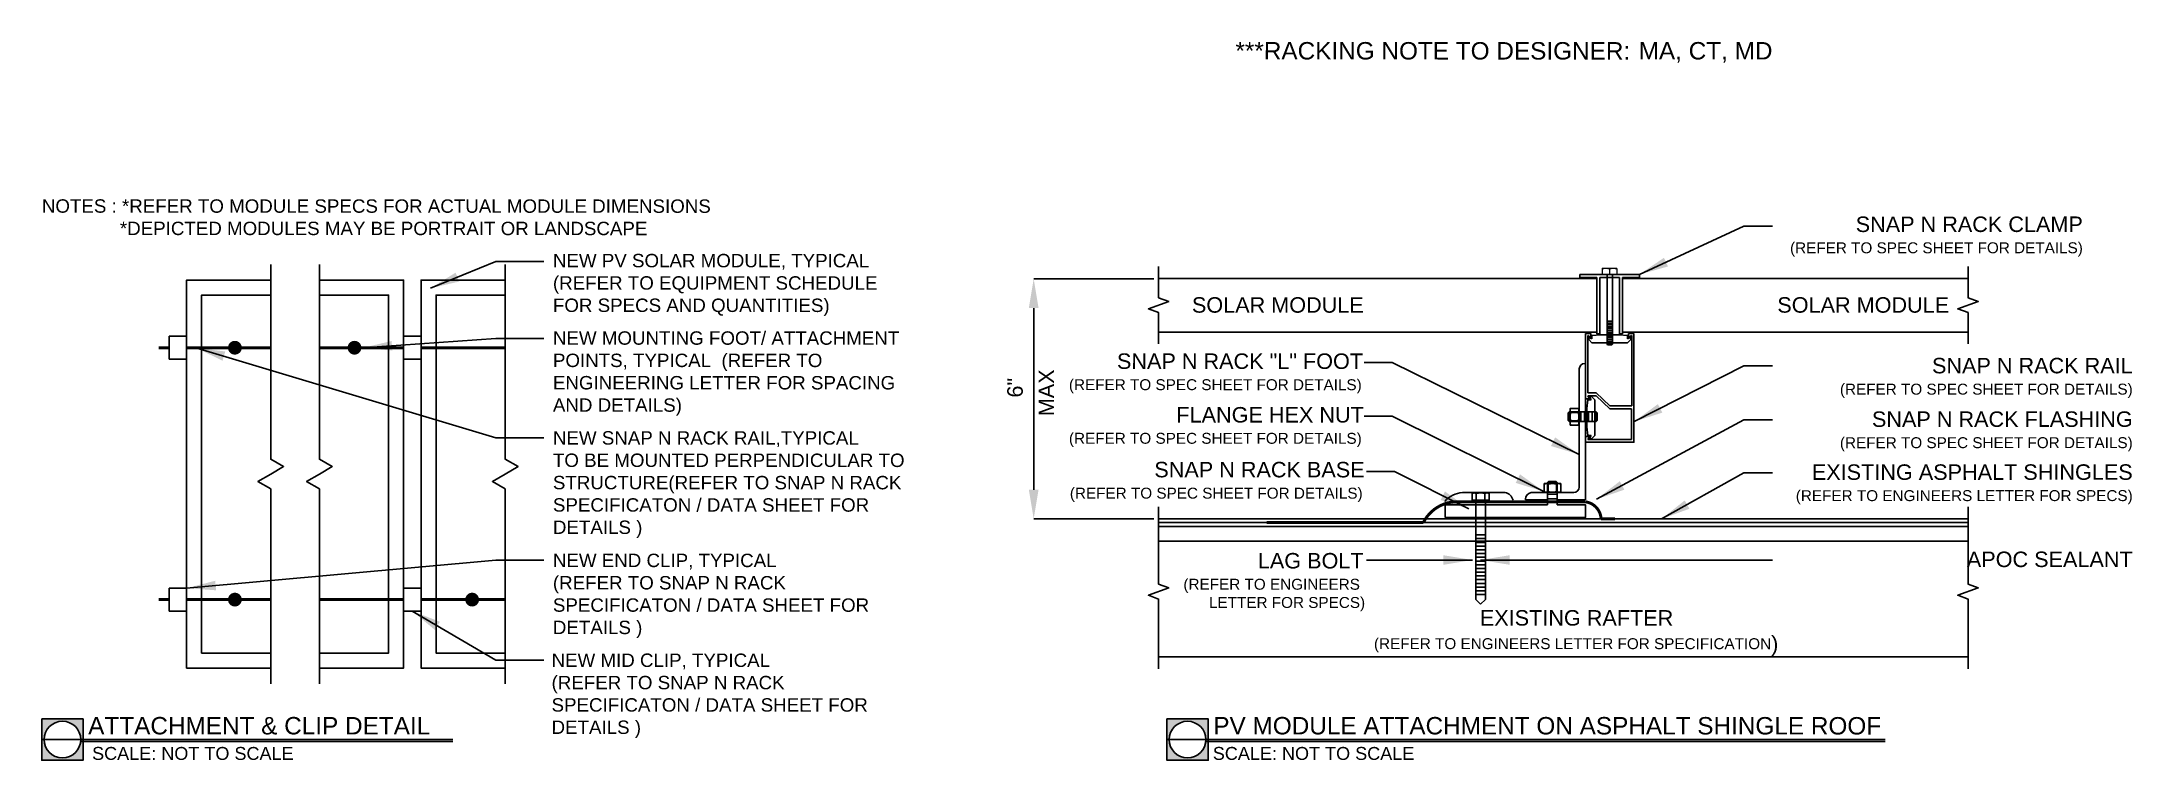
# Model space of a CAD drawing. Header units: feet. Extents: x 2180 to 2778, y 2730 to 2935.
import ezdxf

# ---------------------------------------------------------------- set-up
doc = ezdxf.new("R2010")
doc.units = ezdxf.units.FT
doc.header["$MEASUREMENT"] = 0
doc.linetypes.add('HIDDEN', pattern=[0.375, 0.25, -0.125])
doc.styles.add('PAPER SPACE TXT', font='technic_.ttf', dxfattribs={"height": 0.125})
doc.styles.add('TITLE BBLOCK TEXT', font='ARIALUNI.TTF')
doc.dimstyles.new('PAPER SPACE', dxfattribs={"dimscale": 0, "dimtxt": 0.125, "dimasz": 0.125, "dimexe": 0, "dimexo": 0.020508, "dimgap": 0.041992, "dimtad": 1, "dimdec": 4, "dimzin": 3, "dimdsep": 46, "dimlunit": 4, "dimtxsty": 'PAPER SPACE TXT', "dimcen": 0.125, "dimclrd": 1, "dimclre": 1, "dimclrt": 7, "dimadec": 0, "dimazin": 0, "dimtfac": 1, "dimtdec": 4, "dimtofl": 0, "dimtmove": 2, "dimatfit": 3, "dimfxl": 1, "dimfrac": 2, "dimtolj": 1, "dimtzin": 0, "dimarcsym": 1})

msp = doc.modelspace()

# ---------------------------------------------------------------- hatches: boundary and pattern name
h = msp.add_hatch(color=6)
h.dxf.hatch_style = 1
h.paths.add_polyline_path([(2192.26, 2741.62), (2180.48, 2741.62), (2180.48, 2729.83), (2192.26, 2729.83)])
h.paths.add_polyline_path([(2191.6, 2735.73, -1), (2181.14, 2735.73, -1)], flags=16)
h = msp.add_hatch(color=6)
h.dxf.hatch_style = 1
h.paths.add_polyline_path([(2513.72, 2741.62), (2501.93, 2741.62), (2501.93, 2729.83), (2513.72, 2729.83)])
h.paths.add_polyline_path([(2513.06, 2735.73, -1), (2502.59, 2735.73, -1)], flags=16)

# ---------------------------------------------------------------- linework, layer by layer
at = {"color": 1}
for p, q in [((2498.18, 2867.36), (2463.87, 2867.36)), ((2463.87, 2807.12), (2463.87, 2859.03)), ((2629.2, 2855.29), (2627.7, 2855.29)), ((2629.2, 2854.76), (2627.7, 2854.76)), ((2629.2, 2854.22), (2627.7, 2854.22)), ((2629.2, 2853.69), (2627.7, 2853.69)), ((2629.2, 2853.16), (2627.7, 2853.16)), ((2629.2, 2852.63), (2627.7, 2852.63)), ((2629.2, 2852.09), (2627.7, 2852.09)), ((2629.2, 2851.56), (2627.7, 2851.56)), ((2629.2, 2851.03), (2627.7, 2851.03)), ((2629.2, 2850.5), (2627.7, 2850.5)), ((2629.2, 2849.97), (2627.7, 2849.97)), ((2629.2, 2849.43), (2627.7, 2849.43)), ((2629.2, 2848.9), (2627.7, 2848.9)), ((2621.53, 2843.2), (2621.3, 2843.2)), ((2621.53, 2804.23), (2621.53, 2843.2)), ((2629.06, 2848.48), (2627.84, 2848.48)), ((2619.74, 2841.64), (2619.74, 2807.87)), ((2616.89, 2829.37), (2616.61, 2829.1)), ((2616.61, 2829.1), (2616.61, 2826.88)), ((2616.89, 2826.61), (2616.61, 2826.88)), ((2617.15, 2829.37), (2616.89, 2829.37)), ((2616.89, 2826.61), (2616.89, 2829.37)), ((2616.89, 2826.61), (2617.15, 2826.61)), ((2617.15, 2830.38), (2617.15, 2825.59)), ((2617.15, 2829.78), (2617.15, 2829.79)), ((2621.53, 2829.37), (2617.15, 2829.37)), ((2617.15, 2826.61), (2621.53, 2826.61)), ((2617.15, 2826.19), (2617.15, 2826.2)), ((2617.31, 2829.19), (2619.46, 2829.19)), ((2617.31, 2826.79), (2619.46, 2826.79)), ((2619.63, 2830.38), (2619.63, 2825.59)), ((2620.21, 2826.58), (2620.21, 2829.37)), ((2621.27, 2826.58), (2621.27, 2829.37)), ((2624.59, 2829.37), (2621.53, 2829.37)), ((2621.53, 2826.61), (2624.59, 2826.61)), ((2622.34, 2826.58), (2622.34, 2829.37)), ((2623.4, 2826.58), (2623.4, 2829.37)), ((2624.47, 2826.58), (2624.47, 2829.37)), ((2624.59, 2829.37), (2624.87, 2829.1)), ((2624.59, 2826.61), (2624.87, 2826.88)), ((2624.87, 2829.1), (2624.87, 2826.88)), ((2614.48, 2808.89), (2609.69, 2808.89)), ((2610.29, 2808.89), (2610.3, 2808.89)), ((2610.68, 2802.77), (2610.68, 2808.89)), ((2610.69, 2809.16), (2610.97, 2809.44)), ((2610.69, 2809.16), (2610.69, 2808.9)), ((2610.69, 2809.16), (2613.46, 2809.16)), ((2610.89, 2808.73), (2610.89, 2806.58)), ((2613.18, 2809.44), (2610.97, 2809.44)), ((2613.46, 2809.16), (2613.18, 2809.44)), ((2613.29, 2808.73), (2613.29, 2806.58)), ((2613.46, 2808.9), (2613.46, 2809.16)), ((2613.47, 2808.89), (2613.47, 2802.77)), ((2613.88, 2808.89), (2613.88, 2808.89)), ((2598.57, 2806.31), (2586.35, 2806.31)), ((2589.73, 2806.21), (2593.36, 2806.21)), ((2590.15, 2796.01), (2590.15, 2804.18)), ((2590.33, 2806.02), (2590.33, 2804.18)), ((2592.76, 2806.02), (2592.76, 2804.18)), ((2592.94, 2804.18), (2592.94, 2796.01)), ((2610.68, 2806.31), (2605.97, 2806.31)), ((2614.48, 2806.42), (2609.69, 2806.42)), ((2610.68, 2805.89), (2613.47, 2805.89)), ((2610.68, 2804.52), (2613.47, 2804.52)), ((2610.68, 2803.45), (2613.47, 2803.45)), ((2618.18, 2806.31), (2613.47, 2806.31)), ((2498.18, 2798.79), (2463.87, 2798.79)), ((2499.55, 2797.73), (2730.82, 2797.73)), ((2590.15, 2775.78), (2590.15, 2796.01)), ((2592.94, 2796.01), (2592.94, 2775.78)), ((2592.94, 2794.2), (2590.15, 2794.2)), ((2592.94, 2793.14), (2590.15, 2793.14)), ((2592.94, 2792.07), (2590.15, 2792.07)), ((2592.94, 2791.01), (2590.15, 2791.01)), ((2592.94, 2789.95), (2590.15, 2789.95)), ((2592.94, 2788.88), (2590.15, 2788.88)), ((2592.94, 2787.82), (2590.15, 2787.82)), ((2592.94, 2786.75), (2590.15, 2786.75)), ((2592.94, 2785.69), (2590.15, 2785.69)), ((2592.94, 2784.62), (2590.15, 2784.62)), ((2592.94, 2783.56), (2590.15, 2783.56)), ((2592.94, 2782.5), (2590.15, 2782.5)), ((2592.94, 2781.43), (2590.15, 2781.43)), ((2592.94, 2780.37), (2590.15, 2780.37)), ((2592.94, 2779.3), (2590.15, 2779.3)), ((2592.94, 2778.24), (2590.15, 2778.24)), ((2592.94, 2777.17), (2590.15, 2777.17)), ((2590.15, 2775.78), (2591.54, 2774.38)), ((2592.94, 2775.78), (2591.54, 2774.38)), ((2499.55, 2759.33), (2730.82, 2759.33))]:
    msp.add_line(p, q, dxfattribs=at)
at = {"color": 6}
for p, q in [((2499.55, 2867.52), (2624.79, 2867.52)), ((2632.11, 2867.52), (2730.82, 2867.52)), ((2499.55, 2852.19), (2624.79, 2852.19)), ((2632.11, 2852.19), (2730.82, 2852.19)), ((2499.55, 2798.79), (2730.82, 2798.79)), ((2499.55, 2796.66), (2730.82, 2796.66)), ((2499.55, 2792.4), (2730.82, 2792.4)), ((2180.48, 2735.73), (2297.91, 2735.73)), ((2501.93, 2735.73), (2707.12, 2735.73))]:
    msp.add_line(p, q, dxfattribs=at)
for p, q in [((2619.93, 2868.65), (2636.96, 2868.65)), ((2624.79, 2867.8), (2624.79, 2851.68)), ((2632.11, 2867.8), (2632.11, 2851.68)), ((2622.16, 2851.2), (2622.16, 2834.78)), ((2623.08, 2850.64), (2622.16, 2851.2)), ((2622.44, 2850.7), (2623.33, 2850.21)), ((2623.08, 2851.8), (2623.08, 2850.64)), ((2623.33, 2850.21), (2623.33, 2851.16)), ((2633.57, 2850.21), (2633.57, 2851.16)), ((2634.45, 2850.7), (2633.57, 2850.21)), ((2633.81, 2850.68), (2633.81, 2851.8)), ((2634.74, 2851.19), (2633.81, 2850.68)), ((2634.74, 2851.19), (2634.74, 2831.05)), ((2622.65, 2833.08), (2621.53, 2833.08)), ((2624.62, 2834.78), (2622.16, 2834.78)), ((2624.62, 2833.97), (2622.16, 2833.97)), ((2622.16, 2833.97), (2622.65, 2833.08)), ((2623.12, 2832.84), (2622.17, 2832.84)), ((2622.63, 2833.72), (2623.12, 2832.84)), ((2628.5, 2831.05), (2624.62, 2834.78)), ((2628.5, 2830.24), (2624.62, 2833.97)), ((2634.69, 2821.49), (2634.69, 2830.24)), ((2621.53, 2822.35), (2622.68, 2822.35)), ((2622.68, 2822.35), (2622.16, 2821.49)), ((2622.16, 2821.49), (2634.69, 2821.49)), ((2623.12, 2822.6), (2622.17, 2822.6)), ((2622.63, 2821.71), (2623.12, 2822.6)), ((2604.41, 2804.45), (2604.41, 2804.23)), ((2604.41, 2804.23), (2610.68, 2804.23)), ((2613.47, 2804.23), (2621.53, 2804.23))]:
    msp.add_line(p, q)
at = {"color": 7, "linetype": 'Continuous', "lineweight": 15}
for p, q in [((2626.3, 2870.25), (2627.34, 2870.44)), ((2626.3, 2870.44), (2627.34, 2870.44)), ((2626.3, 2870.25), (2626.3, 2868.65)), ((2627.34, 2870.44), (2629.42, 2870.44)), ((2628.38, 2870.25), (2629.42, 2870.44)), ((2628.38, 2870.25), (2628.38, 2868.65)), ((2629.42, 2870.44), (2630.46, 2870.44)), ((2630.46, 2870.25), (2630.46, 2868.65))]:
    msp.add_line(p, q, dxfattribs=at)
at = {"lineweight": 15}
msp.add_line((2626.3, 2868.65), (2630.46, 2868.65), dxfattribs=at)
at = {"color": 1, "linetype": 'Continuous'}
for p, q in [((2216.83, 2850.98), (2216.83, 2844.43)), ((2221.84, 2850.98), (2216.83, 2850.98)), ((2221.84, 2844.43), (2221.84, 2850.98)), ((2283.82, 2850.98), (2283.83, 2844.43)), ((2288.83, 2850.98), (2283.82, 2850.98)), ((2288.83, 2844.43), (2288.83, 2850.98)), ((2216.83, 2844.43), (2221.84, 2844.43)), ((2283.83, 2844.43), (2288.83, 2844.43)), ((2216.83, 2778.99), (2216.83, 2772.45)), ((2221.84, 2778.99), (2216.83, 2778.99)), ((2221.84, 2772.45), (2221.84, 2778.99)), ((2283.82, 2778.99), (2283.83, 2772.45)), ((2288.83, 2778.99), (2283.82, 2778.99)), ((2288.83, 2772.45), (2288.83, 2778.99)), ((2216.83, 2772.45), (2221.84, 2772.45)), ((2283.83, 2772.45), (2288.83, 2772.45))]:
    msp.add_line(p, q, dxfattribs=at)
at = {"color": 251, "linetype": 'Continuous'}
for p, q in [((2191.6, 2735.14), (2297.91, 2735.14)), ((2513.06, 2735.14), (2707.12, 2735.14))]:
    msp.add_line(p, q, dxfattribs=at)
at = {"color": 7, "linetype": 'Continuous', "flags": 128}
for points in [[(2245.89, 2756.17), (2221.84, 2756.17), (2221.84, 2867.03), (2245.89, 2867.03)], [(2259.78, 2867.03), (2283.83, 2867.03), (2283.83, 2756.17), (2259.78, 2756.17)], [(2312.88, 2867.03), (2288.83, 2867.03), (2288.83, 2756.17), (2312.88, 2756.17)], [(2499.55, 2848.77), (2499.55, 2857.73), (2496.63, 2858.79), (2502.47, 2860.92), (2499.55, 2861.98), (2499.55, 2870.94)], [(2730.82, 2848.77), (2730.82, 2857.73), (2727.9, 2858.79), (2733.74, 2860.92), (2730.82, 2861.98), (2730.82, 2870.94)], [(2499.55, 2755.91), (2499.55, 2775.88), (2496.63, 2776.95), (2502.47, 2779.07), (2499.55, 2780.14), (2499.55, 2802.21)], [(2730.82, 2755.91), (2730.82, 2775.88), (2727.9, 2776.95), (2733.74, 2779.07), (2730.82, 2780.14), (2730.82, 2802.21)]]:
    msp.add_lwpolyline(points, dxfattribs=at)
at = {"color": 3, "flags": 128}
for points in [[(2245.89, 2751.7), (2245.89, 2807.36), (2242.22, 2809.48), (2245.89, 2811.6), (2249.56, 2813.72), (2245.89, 2815.84), (2245.89, 2871.5)], [(2259.78, 2751.7), (2259.78, 2807.36), (2256.11, 2809.48), (2259.78, 2811.6), (2263.45, 2813.72), (2259.78, 2815.84), (2259.78, 2871.5)], [(2312.88, 2751.7), (2312.88, 2807.36), (2309.21, 2809.48), (2312.88, 2811.6), (2316.55, 2813.72), (2312.88, 2815.84), (2312.88, 2871.5)]]:
    msp.add_lwpolyline(points, dxfattribs=at)
at = {"flags": 128}
for points in [[(2624.79, 2867.8), (2619.93, 2867.8), (2619.93, 2868.65)], [(2625.64, 2867.8), (2625.64, 2851.68), (2624.79, 2851.68)], [(2625.64, 2867.8), (2631.26, 2867.8)], [(2631.26, 2867.8), (2631.26, 2851.68), (2632.11, 2851.68)], [(2632.11, 2867.8), (2636.96, 2867.8), (2636.96, 2868.65)], [(2622.44, 2850.7), (2622.44, 2850.09), (2623.33, 2849.09)], [(2623.33, 2851.16), (2625.78, 2851.38)], [(2633.57, 2849.09), (2623.33, 2849.09)], [(2631.11, 2851.38), (2625.78, 2851.38)], [(2633.57, 2851.16), (2631.11, 2851.38)], [(2634.45, 2850.7), (2634.45, 2850.09), (2633.57, 2849.09)], [(2622.17, 2832.84), (2621.95, 2830.38)], [(2622.63, 2833.72), (2623.23, 2833.72), (2624.23, 2832.84)], [(2624.23, 2832.84), (2624.23, 2822.6)], [(2634.74, 2831.05), (2628.5, 2831.05)], [(2621.95, 2830.38), (2621.95, 2825.05)], [(2622.17, 2822.6), (2621.95, 2825.05)], [(2634.69, 2830.24), (2628.5, 2830.24)], [(2622.63, 2821.71), (2623.23, 2821.71), (2624.23, 2822.6)]]:
    msp.add_lwpolyline(points, dxfattribs=at)
at = {"color": 1, "flags": 128}
for points in [[(2627.7, 2868.65), (2627.7, 2848.7)], [(2629.2, 2868.65), (2629.2, 2848.7)], [(2627.84, 2848.48), (2627.7, 2848.7)], [(2629.06, 2848.48), (2629.2, 2848.7)]]:
    msp.add_lwpolyline(points, dxfattribs=at)
at = {"color": 8, "linetype": 'Continuous', "flags": 128}
for points in [[(2245.89, 2760.46), (2226.14, 2760.46), (2226.14, 2862.73), (2245.89, 2862.73)], [(2259.78, 2862.73), (2279.53, 2862.73), (2279.53, 2760.46), (2259.78, 2760.46)], [(2312.88, 2862.73), (2293.13, 2862.73), (2293.13, 2760.46), (2312.88, 2760.46)]]:
    msp.add_lwpolyline(points, dxfattribs=at)
at = {"const_width": 1.97, "flags": 128}
for points in [[(2234.66, 2847.7, 1), (2236.63, 2847.7, 1)], [(2268.83, 2847.7, 1), (2270.8, 2847.7, 1)], [(2234.66, 2775.72, 1), (2236.63, 2775.72, 1)], [(2302.44, 2775.72, 1), (2304.41, 2775.72, 1)]]:
    msp.add_lwpolyline(points, format="xyb", close=True, dxfattribs=at)
for points in [[(2621.53, 2852.19), (2623.61, 2852.19)], [(2621.53, 2847.19), (2621.53, 2851.8)], [(2623.08, 2851.8), (2621.53, 2851.8)], [(2635.36, 2852.19), (2632.11, 2852.19)], [(2633.81, 2851.8), (2635.36, 2851.8)], [(2635.36, 2847.19), (2635.36, 2851.8)], [(2621.53, 2827.36), (2621.53, 2847.19)], [(2635.36, 2847.19), (2635.36, 2820.7), (2621.53, 2820.7), (2621.53, 2822.35)]]:
    msp.add_lwpolyline(points)
at = {"color": 7, "linetype": 'HIDDEN', "ltscale": 20, "const_width": 0.861, "flags": 128}
for points in [[(2216.83, 2847.7), (2213.89, 2847.7)], [(2245.89, 2847.7), (2221.84, 2847.7)], [(2283.83, 2847.7), (2259.78, 2847.7)], [(2312.88, 2847.7), (2288.83, 2847.7)], [(2216.83, 2775.72), (2213.89, 2775.72)], [(2245.89, 2775.72), (2221.84, 2775.72)], [(2283.83, 2775.72), (2259.78, 2775.72)], [(2312.88, 2775.72), (2288.83, 2775.72)]]:
    msp.add_lwpolyline(points, dxfattribs=at)
at = {"color": 1}
for points in [[(2617.15, 2830.38), (2619.63, 2830.38)], [(2619.63, 2825.59), (2617.15, 2825.59)], [(2609.69, 2806.42), (2609.69, 2808.89)], [(2614.48, 2808.89), (2614.48, 2806.42)], [(2613.47, 2802.77), (2621.53, 2802.77), (2621.53, 2799.23), (2581.45, 2799.23), (2581.45, 2802.77), (2610.68, 2802.77)], [(2593.97, 2806.02), (2593.97, 2804.18), (2589.12, 2804.18), (2589.12, 2806.02)]]:
    msp.add_lwpolyline(points, dxfattribs=at)
at = {"const_width": 0.851}
msp.add_lwpolyline([(2629.97, 2798.79), (2625.99, 2798.79, 0.352755), (2621.61, 2803.66), (2584.07, 2803.66, 0.264988), (2575.2, 2797.73), (2530.48, 2797.73)], format="xyb", dxfattribs=at)
at = {"color": 2, "flags": 128}
msp.add_lwpolyline([(2581.46, 2803.15), (2581.46, 2803.4)], dxfattribs=at)
at = {"color": 6}
for points in [[(2180.48, 2741.62), (2192.26, 2741.62), (2192.26, 2729.83), (2180.48, 2729.83)], [(2501.93, 2741.62), (2513.72, 2741.62), (2513.72, 2729.83), (2501.93, 2729.83)]]:
    msp.add_lwpolyline(points, close=True, dxfattribs=at)
for centre in [(2186.37, 2735.73), (2507.82, 2735.73)]:
    msp.add_circle(centre, 5.23, dxfattribs=at)
at = {"color": 1}
for centre, radius, start, end in [((2621.3, 2841.64), 1.56, 90, 180), ((2618.31, 2829.79), 1.16, 149.0201, 210.9799), ((2621.55, 2827.99), 4.4, 164.2217, 195.7782), ((2618.31, 2826.19), 1.16, 149.0201, 210.9799), ((2618.46, 2829.79), 1.16, 329.0201, 30.97992), ((2615.22, 2827.99), 4.4, 344.2218, 15.77825), ((2618.46, 2826.19), 1.16, 329.0201, 30.97991), ((2610.29, 2807.73), 1.16, 59.0201, 120.9799), ((2612.09, 2804.49), 4.4, 74.2217, 105.7782), ((2613.88, 2807.73), 1.16, 59.0201, 120.9799), ((2618.18, 2807.87), 1.56, 270, 0), ((2586.83, 2799.1), 7.23, 93.7898, 139.46574), ((2589.73, 2805.18), 1.03, 54.1654, 125.8346), ((2591.54, 2802.37), 3.84, 71.6338, 108.3662), ((2593.36, 2805.18), 1.03, 54.1655, 125.8345), ((2598.02, 2803.46), 2.91, 14.08009, 79.19786), ((2606.25, 2804.49), 1.84, 98.82923, 181.27778), ((2610.29, 2807.58), 1.16, 239.0201, 300.97991), ((2612.09, 2810.82), 4.4, 254.2218, 285.77825), ((2613.88, 2807.58), 1.16, 239.0201, 300.97992)]:
    msp.add_arc(centre, radius, start, end, dxfattribs=at)
at = {"color": 7, "linetype": 'Continuous', "lineweight": 15}
for points, knots in [([(2626.3, 2870.44), (2626.3, 2870.42), (2626.3, 2870.38), (2626.3, 2870.28), (2626.3, 2870.25)], [0, 0, 0, 0, 0.807455, 1, 1, 1, 1]), ([(2627.34, 2870.44), (2627.36, 2870.44), (2627.72, 2870.44), (2628.06, 2870.34), (2628.38, 2870.25)], [0, 0, 0, 0, 0.070213, 1, 1, 1, 1]), ([(2629.42, 2870.44), (2629.44, 2870.44), (2629.79, 2870.44), (2630.14, 2870.34), (2630.46, 2870.25)], [0, 0, 0, 0, 0.070213, 1, 1, 1, 1]), ([(2630.46, 2870.25), (2630.46, 2870.28), (2630.46, 2870.38), (2630.46, 2870.42), (2630.46, 2870.44)], [0, 0, 0, 0, 0.192545, 1, 1, 1, 1])]:
    msp.add_open_spline(points, degree=3, knots=knots, dxfattribs=at)
at = {"color": 1}
for points in [[(2462.48, 2859.03), (2465.26, 2859.03), (2463.87, 2867.36)], [(2462.48, 2807.12), (2465.26, 2807.12), (2463.87, 2798.79)]]:
    msp.add_solid(points, dxfattribs=at)

# ---------------------------------------------------------------- texts
at = {"color": 2, "attachment_point": 1, "rotation": 359.98856, "style": 'TITLE BBLOCK TEXT'}
for s, insert, char_height, width in [('***RACKING NOTE TO DESIGNER:', (2521.51, 2935.05), 4.9766, 113.9229), ('MA, CT, MD', (2636.72, 2935.05), 4.977, 198.2811)]:
    msp.add_mtext(s, dxfattribs=dict(at, insert=insert, char_height=char_height, width=width))
at = {"color": 7, "style": 'TITLE BBLOCK TEXT'}
for s, insert, char_height, width, attachment_point, rotation in [('\\pi-19.14936,l19.14936;NOTES : *REFER TO MODULE SPECS FOR ACTUAL MODULE DIMENSIONS\\P\\pi0,l0;               *DEPICTED MODULES MAY BE PORTRAIT OR LANDSCAPE\\P\\P\\pi-19.14936,l19.14936;               ', (2180.49, 2890.11), 3.8299, 248.3125, 1, 359.98856), ('\\A1;\\pt646.82095;SNAP N RACK CLAMP\\P{\\H0.7063x;(REFER TO SPEC SHEET FOR DETAILS)}', (2763.62, 2885.2), 4.4236, 87.5884, 3, 0.01144), ('NEW PV SOLAR MODULE, TYPICAL\\P(REFER TO EQUIPMENT SCHEDULE FOR SPECS AND QUANTITIES)', (2326.51, 2874.52), 3.8299, 102.2973, 1, 359.98856), ('\\A1;\\pt646.82095;SOLAR MODULE', (2509.08, 2862.14), 4.4236, 111.7592, 1, 359.98856), ('\\A1;\\pt646.82095;SOLAR MODULE', (2676.33, 2862.14), 4.4236, 111.7592, 1, 359.98856), ('NEW MOUNTING FOOT/ ATTACHMENT POINTS, TYPICAL  (REFER TO ENGINEERING LETTER FOR SPACING AND DETAILS)', (2326.51, 2852.39), 3.8299, 102.2973, 1, 359.98856), ('\\A1;\\pi16.00317,t662.82412;SNAP N RACK "L" FOOT \\P\\pi2.27818,t649.09913;{\\H0.7063x;(REFER TO SPEC SHEET FOR DETAILS)}', (2471.66, 2846.08), 4.4236, 85.9059, 1, 359.98856), ('\\A1;\\pt646.82095;SNAP N RACK RAIL\\P{\\H0.7063x;(REFER TO SPEC SHEET FOR DETAILS)}', (2777.87, 2844.81), 4.4236, 101.9298, 3, 0.01144), ('\\A1;6"', (2456.32, 2833.46), 4.424, 72.7668, 1, 89.98856), ('\\A1;MAX', (2465.26, 2828.12), 4.424, 72.7668, 1, 89.98856), ('\\A1;\\pi34.69585,t681.5168;FLANGE HEX NUT \\P\\pi4.00361,t650.82456;{\\H0.7063x;(REFER TO SPEC SHEET FOR DETAILS)}', (2469.94, 2830.76), 4.4236, 87.6314, 1, 359.98856), ('\\A1;\\pt646.82095;SNAP N RACK FLASHING\\P{\\H0.7063x;(REFER TO SPEC SHEET FOR DETAILS)}', (2777.87, 2829.51), 4.4236, 101.9298, 3, 0.01144), ('NEW SNAP N RACK RAIL,TYPICAL\\PTO BE MOUNTED PERPENDICULAR TO STRUCTURE(REFER TO SNAP N RACK SPECIFICATON / DATA SHEET FOR DETAILS )', (2326.51, 2823.85), 3.82987, 103.3943, 1, 359.98856), ('\\A1;\\pi26.14386,t672.96481;SNAP N RACK BASE\\P\\pi2.00859,t648.82954;{\\H0.7063x;(REFER TO SPEC SHEET FOR DETAILS)}', (2472.19, 2815.09), 4.4236, 85.6363, 1, 359.98856), ('\\A1;\\pt646.82095;EXISTING ASPHALT SHINGLES\\P{\\H0.7063x;(REFER TO ENGINEERS LETTER FOR SPECS)}', (2777.87, 2814.38), 4.4236, 101.929, 3, 0.01144), ('\\A1;\\pt646.82095;APOC SEALANT', (2777.87, 2789.45), 4.4236, 101.929, 3, 0.01144), ('NEW END CLIP, TYPICAL\\P(REFER TO SNAP N RACK SPECIFICATON / DATA SHEET FOR DETAILS )', (2326.5, 2788.85), 3.8299, 102.2973, 1, 359.98856), ('\\A1;\\pi48.48101,t695.30196;LAG BOLT\\P\\pi27.2159,t674.03685;{\\H0.7063x;(REFER TO ENGINEERS\\P\\pi34.51966,t681.34061;LETTER FOR SPECS)\\P\\pi76.38659,t723.20754;} ', (2479.43, 2789.06), 4.4236, 78.1035, 1, 359.98856), ('\\A1;\\pi37.70807,t684.52902;EXISTING RAFTER\\P\\pi7.4608,t654.28175;{\\H0.7063x;(REFER TO ENGINEERS LETTER FOR SPECIFICATION})', (2553.63, 2772.73), 4.4236, 130.138, 1, 359.98856), ('NEW MID CLIP, TYPICAL\\P(REFER TO SNAP N RACK SPECIFICATON / DATA SHEET FOR DETAILS )', (2326.12, 2760.32), 3.8299, 102.2973, 1, 359.98856), ('ATTACHMENT & CLIP DETAIL', (2193.73, 2742.19), 4.9766, 191.6609, 1, 359.98856), ('PV MODULE ATTACHMENT ON ASPHALT SHINGLE ROOF ', (2515.19, 2742.19), 4.9766, 198.2811, 1, 359.98856), ('SCALE: NOT TO SCALE', (2194.84, 2733.62), 3.6907, 80.1638, 1, 359.98856), ('SCALE: NOT TO SCALE', (2515.04, 2733.62), 3.6907, 80.1638, 1, 359.98856)]:
    msp.add_mtext(s, dxfattribs=dict(at, insert=insert, char_height=char_height, width=width, attachment_point=attachment_point, rotation=rotation))

# ---------------------------------------------------------------- leaders
for points in [[(2636.96, 2868.65), (2666.73, 2882.46), (2674.98, 2882.46)], [(2291.52, 2864.71), (2310.16, 2872.38), (2323.92, 2872.38)], [(2272.2, 2847.67), (2310.16, 2850.36), (2323.92, 2850.36)], [(2224.52, 2847.7), (2310.16, 2821.98), (2323.92, 2821.98)], [(2619.74, 2817.17), (2566.27, 2843.46), (2558.27, 2843.46)], [(2635.43, 2826.58), (2666.73, 2842.57), (2674.98, 2842.57)], [(2609.67, 2806.58), (2566.27, 2828.17), (2558.27, 2828.17)], [(2624.66, 2804.38), (2666.73, 2827.13), (2674.98, 2827.13)], [(2588.2, 2801.65), (2566.98, 2812.37), (2558.98, 2812.37)], [(2643.29, 2798.79), (2666.73, 2811.99), (2674.98, 2811.99)], [(2221.84, 2778.99), (2310.16, 2787.03), (2323.92, 2787.03)], [(2589.25, 2787.04), (2566.98, 2787.04), (2558.98, 2787.04)], [(2591.54, 2787.04), (2666.73, 2787.04), (2674.98, 2787.04)], [(2286.33, 2772.45), (2310.16, 2758.42), (2323.92, 2758.42)]]:
    msp.add_leader(points, dimstyle='PAPER SPACE', override={"dimscale": 66.653699, "dimtad": 0})

doc.saveas('drawing.dxf')
